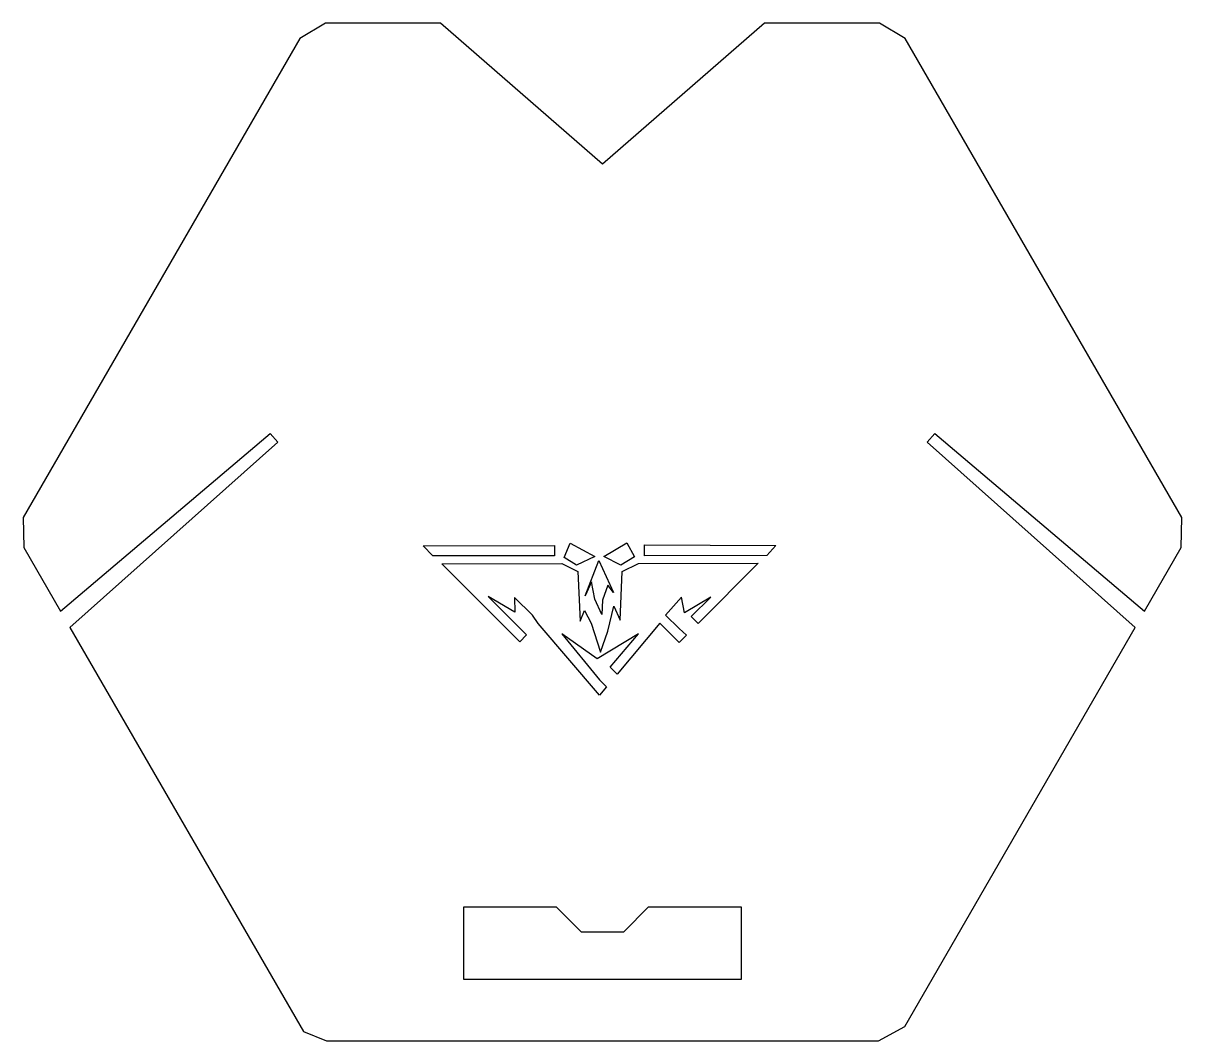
# Model space of a CAD drawing. Header units: millimetres. Extents: x -174 to 174, y -153 to 153.
import ezdxf

# ---------------------------------------------------------------- set-up
doc = ezdxf.new("R2010")
doc.units = ezdxf.units.MM
doc.layers.add('CUT', color=1, linetype='CONTINUOUS')

msp = doc.modelspace()

# ---------------------------------------------------------------- linework, layer by layer
at = {"layer": 'CUT'}
for points in [[(99.987412, 29.687161), (163.061487, -23.85642), (174.159781, -4.640836), (174.321405, 4.353573), (91.092608, 148.50943), (83.399838, 153.142456), (48.788075, 153.142456), (0.001072, 110.702025), (-48.785618, 153.142456), (-83.397387, 153.142456), (-91.090311, 148.509277), (-174.321405, 4.349362), (-174.157408, -4.640606), (-163.059025, -23.856256), (-99.975708, 29.695356), (-97.685761, 27.048443), (-160.257256, -28.708794), (-90.003437, -150.344085), (-83.065336, -153.142456), (83.067786, -153.142456), (90.925242, -148.799219), (160.259706, -28.708947), (97.690263, 27.046497)], [(-7.796522, -10.027684), (-11.492564, -7.70604), (-9.708059, -3.336643), (-2.315074, -7.402629)], [(5.547208, -9.999737), (0.366268, -7.397016), (7.297985, -3.301029), (9.598167, -7.517517)], [(-51.037772, -7.207599), (-53.986259, -4.113767), (-14.448727, -4.03096), (-14.442234, -7.130953)], [(12.631739, -7.137577), (12.626446, -3.910926), (52.159615, -4.10018), (49.422639, -7.060522)], [(24.629229, -24.344109), (23.75822, -19.60105), (18.961842, -24.992816), (23.078474, -29.092241), (25.245477, -31.08674), (23.087191, -33.254086), (17.244809, -27.436125), (4.372177, -42.78115), (2.295611, -40.709091), (10.865216, -30.642641), (-1.60454, -38.203166), (-12.240202, -30.691033), (-0.945512, -44.516338), (1.158733, -46.611786), (-0.935893, -49.108719), (-19.386607, -27.512846), (-21.042104, -25.0766), (-26.435072, -19.706175), (-26.425754, -24.155044), (-34.436538, -19.40003), (-22.823679, -30.964346), (-24.864441, -33.013674), (-48.377782, -9.598619), (-12.284536, -9.523026), (-7.471928, -11.880903), (-6.686825, -26.820618), (-5.463435, -23.645076), (-3.449717, -27.466242), (-0.563357, -36.20305), (1.602235, -29.806479), (3.440978, -22.285945), (5.35075, -26.542525), (5.87468, -11.85295), (10.820882, -9.474634), (46.842372, -9.39919), (28.773598, -27.543809), (26.688317, -25.467245), (32.548324, -19.58264)], [(1.573365, -16.021813), (0.014621, -20.497549), (-0.196676, -24.827958), (-2.288309, -20.182739), (-3.338845, -15.027673), (-5.194048, -19.21363), (-1.143753, -8.613002), (3.279992, -18.233708)], [(-6.38493, -120.296072), (6.387303, -120.296072), (13.833083, -112.850522), (41.766758, -112.850522), (41.766758, -134.722361), (-41.764155, -134.722361), (-41.764155, -112.850522), (-13.90135, -112.850522)]]:
    msp.add_lwpolyline(points, close=True, dxfattribs=at)

doc.saveas('drawing.dxf')
